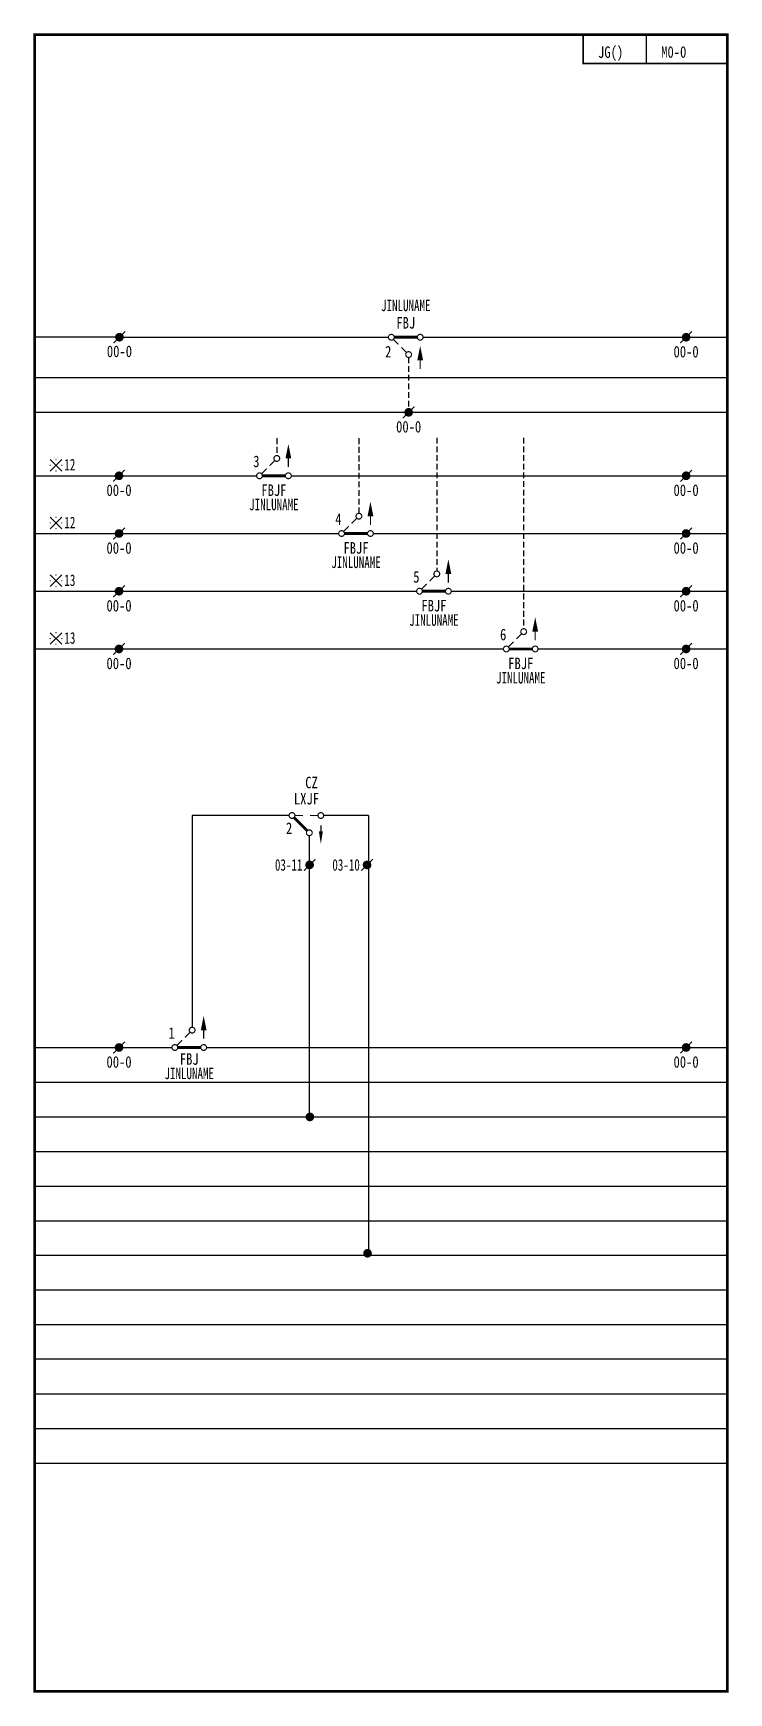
# Model space of a CAD drawing. Header units: millimetres. Extents: x 0 to 120, y 0 to 287.
import ezdxf
from ezdxf.enums import TextEntityAlignment as Align

# ---------------------------------------------------------------- set-up
doc = ezdxf.new("R2010")
doc.units = ezdxf.units.MM
doc.linetypes.add('DASHEDX2', pattern=[1.5, 1, -0.5])
doc.layers.add('define', color=7, linetype='Continuous')
doc.layers.add('tie', color=7, linetype='Continuous')

# ---------------------------------------------------------------- blocks, each defined once
blk = doc.blocks.new('conti_2')
for points in [[(-0.95, 0, 0.1, 0.1, 1), (-1.05, 0, 0.1, 0.1, 1)], [(0.05, 1, 0.1, 0.1, 1), (-0.05, 1, 0.1, 0.1, 1)], [(1.05, 0, 0.1, 0.1, 1), (0.95, 0, 0.1, 0.1, 1)], [(0.05, -1, 0.1, 0.1, 1), (-0.05, -1, 0.1, 0.1, 1)]]:
    blk.add_lwpolyline(points, format="xyseb", close=True)
for points in [[(-1, -1), (1, 1)], [(1, -1), (-1, 1)]]:
    blk.add_lwpolyline(points)
blk.add_attdef('1', text='', height=2).set_placement((2.27, 0.09), align=Align.MIDDLE)

msp = doc.modelspace()

# ---------------------------------------------------------------- linework, layer by layer
at = {"color": 7}
for p, q in [((106, 282), (106, 287)), ((14.79, 234.58), (0, 234.58)), ((14.79, 234.58), (61.29, 234.58)), ((67.29, 234.58), (113.79, 234.58)), ((113.79, 234.58), (120, 234.58)), ((0, 227.58), (120, 227.58)), ((0, 221.58), (120, 221.58)), ((0, 210.58), (14.79, 210.58)), ((14.79, 210.58), (38.45, 210.58)), ((44.45, 210.58), (113.79, 210.58)), ((113.79, 210.58), (120, 210.58)), ((0, 200.58), (14.79, 200.58)), ((14.79, 200.58), (52.67, 200.58)), ((58.67, 200.58), (113.79, 200.58)), ((113.79, 200.58), (120, 200.58)), ((0, 190.58), (14.79, 190.58)), ((14.79, 190.58), (66.17, 190.58)), ((72.17, 190.58), (113.79, 190.58)), ((113.79, 190.58), (120, 190.58)), ((0, 180.58), (14.79, 180.58)), ((14.79, 180.58), (81.21, 180.58)), ((87.21, 180.58), (113.79, 180.58)), ((113.79, 180.58), (120, 180.58)), ((27.28, 151.73), (27.28, 115.04)), ((44.08, 151.73), (27.28, 151.73)), ((57.81, 151.73), (50.08, 151.73)), ((57.81, 151.73), (57.81, 75.54)), ((47.58, 148.23), (47.58, 99.54)), ((0, 111.54), (23.63, 111.54)), ((29.78, 111.54), (120, 111.54)), ((0, 105.54), (120, 105.54))]:
    msp.add_line(p, q, dxfattribs=at)
at = {"color": 7, "linetype": 'DASHEDX2'}
for p, q in [((64.79, 231.08), (64.79, 221.58)), ((41.95, 217.08), (41.95, 214.08)), ((56.17, 217.08), (56.17, 204.08)), ((69.67, 217.16), (69.67, 194.08)), ((84.71, 217.16), (84.71, 184.08))]:
    msp.add_line(p, q, dxfattribs=at)
at = {"color": 1}
for p, q in [((0, 99.54), (120, 99.54)), ((0, 93.54), (120, 93.54)), ((0, 87.54), (120, 87.54)), ((0, 81.54), (120, 81.54))]:
    msp.add_line(p, q, dxfattribs=at)
at = {"color": 2}
for p, q in [((0, 75.54), (120, 75.54)), ((0, 69.54), (120, 69.54)), ((0, 63.54), (120, 63.54))]:
    msp.add_line(p, q, dxfattribs=at)
at = {"color": 3}
for p, q in [((120, 57.54), (0, 57.54)), ((0, 51.54), (120, 51.54))]:
    msp.add_line(p, q, dxfattribs=at)
at = {"color": 5}
for p, q in [((0, 45.54), (120, 45.54)), ((0, 39.54), (120, 39.54))]:
    msp.add_line(p, q, dxfattribs=at)
at = {"color": 7, "linetype": 'Continuous', "const_width": 0.5}
msp.add_lwpolyline([(0, 287), (120, 287), (120, 0), (0, 0)], close=True, dxfattribs=at)
at = {"const_width": 0.3}
msp.add_lwpolyline([(95, 287), (120, 287), (120, 282)], dxfattribs=at)
at = {"color": 7}
for points, const_width in [([(95, 287), (120, 287), (120, 282)], 0.3), ([(95, 287), (95, 282), (120, 282)], 0.3), ([(13.69, 233.58), (15.69, 235.58)], 0.2), ([(63.04, 233.33), (62.1, 234.27)], 0.2), ([(66.29, 234.58), (62.29, 234.58)], 0.5), ([(64.47, 231.9), (63.54, 232.83)], 0.2), ([(111.85, 233.58), (113.85, 235.58)], 0.2), ([(66.79, 230.58), (66.79, 229.08)], 0.2), ([(63.79, 220.58), (65.79, 222.58)], 0.2), ([(40.7, 212.33), (41.65, 213.27)], 0.2), ([(43.95, 213.58), (43.95, 212.08)], 0.2), ([(13.62, 209.58), (15.62, 211.58)], 0.2), ([(39.27, 210.9), (40.2, 211.83)], 0.2), ([(43.45, 210.58), (39.45, 210.58)], 0.5), ([(111.85, 209.58), (113.85, 211.58)], 0.2), ([(13.62, 199.58), (15.62, 201.58)], 0.2), ([(53.49, 200.9), (54.42, 201.83)], 0.2), ([(54.92, 202.33), (55.86, 203.27)], 0.2), ([(58.17, 203.58), (58.17, 202.08)], 0.2), ([(111.85, 199.58), (113.85, 201.58)], 0.2), ([(57.67, 200.58), (53.67, 200.58)], 0.5), ([(68.42, 192.33), (69.36, 193.27)], 0.2), ([(71.67, 193.58), (71.67, 192.08)], 0.2), ([(13.62, 189.58), (15.62, 191.58)], 0.2), ([(66.99, 190.9), (67.92, 191.83)], 0.2), ([(71.17, 190.58), (67.17, 190.58)], 0.5), ([(111.85, 189.58), (113.85, 191.58)], 0.2), ([(13.62, 179.58), (15.62, 181.58)], 0.2), ([(82.03, 180.9), (82.96, 181.83)], 0.2), ([(83.46, 182.33), (84.4, 183.27)], 0.2), ([(86.71, 183.58), (86.71, 182.08)], 0.2), ([(111.85, 179.58), (113.85, 181.58)], 0.2), ([(86.21, 180.58), (82.21, 180.58)], 0.5), ([(44.93, 151.38), (47.22, 149.08)], 0.5), ([(46.48, 151.73), (45.08, 151.73)], 0.15), ([(49.08, 151.73), (47.68, 151.73)], 0.15), ([(46.64, 142.17), (48.64, 144.17)], 0.2), ([(56.58, 142.17), (58.58, 144.17)], 0.2), ([(13.62, 110.54), (15.62, 112.54)], 0.2), ([(24.6, 111.86), (25.53, 112.79)], 0.2), ([(26.03, 113.29), (26.97, 114.24)], 0.2), ([(29.28, 114.54), (29.28, 113.04)], 0.2), ([(111.85, 110.54), (113.85, 112.54)], 0.2), ([(28.78, 111.54), (24.78, 111.54)], 0.5)]:
    msp.add_lwpolyline(points, dxfattribs=dict(at, const_width=const_width))
for points, const_width in [([(14.31, 234.58, 1), (15.06, 234.58, 1)], 0.75), ([(112.48, 234.58, 1), (113.23, 234.58, 1)], 0.75), ([(64.41, 221.58, 1), (65.16, 221.58, 1)], 0.75), ([(14.24, 210.58, 1), (14.99, 210.58, 1)], 0.75), ([(112.48, 210.58, 1), (113.23, 210.58, 1)], 0.75), ([(14.24, 200.58, 1), (14.99, 200.58, 1)], 0.75), ([(112.48, 200.58, 1), (113.23, 200.58, 1)], 0.75), ([(14.24, 190.58, 1), (14.99, 190.58, 1)], 0.75), ([(112.48, 190.58, 1), (113.23, 190.58, 1)], 0.75), ([(14.24, 180.58, 1), (14.99, 180.58, 1)], 0.75), ([(112.48, 180.58, 1), (113.23, 180.58, 1)], 0.75), ([(45.08, 151.73, -1), (44.08, 151.73, -1)], 0.2), ([(50.08, 151.73, -1), (49.08, 151.73, -1)], 0.2), ([(48.08, 148.73, -1), (47.08, 148.73, -1)], 0.2), ([(47.26, 143.17, 1), (48.01, 143.17, 1)], 0.75), ([(57.21, 143.17, 1), (57.96, 143.17, 1)], 0.75), ([(14.24, 111.54, 1), (14.99, 111.54, 1)], 0.75), ([(112.48, 111.54, 1), (113.23, 111.54, 1)], 0.75)]:
    msp.add_lwpolyline(points, format="xyb", close=True, dxfattribs=dict(at, const_width=const_width))
at = {"color": 7, "const_width": 0.2}
for points in [[(61.79, 235.08, -1), (61.79, 234.08, -1), (61.79, 235.08)], [(66.79, 235.08, -1), (66.79, 234.08, -1), (66.79, 235.08)], [(64.79, 232.08, -1), (64.79, 231.08, -1), (64.79, 232.08)], [(41.95, 214.08, -1), (41.95, 213.08, -1), (41.95, 214.08)], [(38.95, 211.08, -1), (38.95, 210.08, -1), (38.95, 211.08)], [(43.95, 211.08, -1), (43.95, 210.08, -1), (43.95, 211.08)], [(56.17, 204.08, -1), (56.17, 203.08, -1), (56.17, 204.08)], [(53.17, 201.08, -1), (53.17, 200.08, -1), (53.17, 201.08)], [(58.17, 201.08, -1), (58.17, 200.08, -1), (58.17, 201.08)], [(69.67, 194.08, -1), (69.67, 193.08, -1), (69.67, 194.08)], [(66.67, 191.08, -1), (66.67, 190.08, -1), (66.67, 191.08)], [(71.67, 191.08, -1), (71.67, 190.08, -1), (71.67, 191.08)], [(84.71, 184.08, -1), (84.71, 183.08, -1), (84.71, 184.08)], [(81.71, 181.08, -1), (81.71, 180.08, -1), (81.71, 181.08)], [(86.71, 181.08, -1), (86.71, 180.08, -1), (86.71, 181.08)], [(27.28, 115.04, -1), (27.28, 114.04, -1), (27.28, 115.04)], [(24.28, 112.04, -1), (24.28, 111.04, -1), (24.28, 112.04)], [(29.28, 112.04, -1), (29.28, 111.04, -1), (29.28, 112.04)]]:
    msp.add_lwpolyline(points, format="xyb", dxfattribs=at)
at = {"color": 7}
msp.add_lwpolyline([(49.58, 150.01), (49.58, 149.01)], dxfattribs=at)
msp.add_lwpolyline([(49.58, 146.81, 0, 0.7, 0), (49.58, 149.01, 0.7, 0.7, 0)], format="xyseb", dxfattribs=at)
at = {"const_width": 0.75}
for points in [[(47.31, 99.51, 1), (48.06, 99.51, 1)], [(57.29, 75.89, 1), (58.04, 75.89, 1)]]:
    msp.add_lwpolyline(points, format="xyb", close=True, dxfattribs=at)
at = {"color": 7}
for points in [[(66.29, 230.58), (67.29, 230.58), (66.79, 233.08)], [(43.45, 213.58), (44.45, 213.58), (43.95, 216.08)], [(57.67, 203.58), (58.67, 203.58), (58.17, 206.08)], [(71.17, 193.58), (72.17, 193.58), (71.67, 196.08)], [(86.21, 183.58), (87.21, 183.58), (86.71, 186.08)], [(28.78, 114.54), (29.78, 114.54), (29.28, 117.04)]]:
    msp.add_solid(points, dxfattribs=at)

# ---------------------------------------------------------------- block references
at = {"layer": 'define', "color": 3}
ref = msp.add_blockref('conti_2', (3.7, 212.4), dxfattribs=at)
ref.add_attrib('1', '12', (5.15, 211.5), dxfattribs={"layer": '0', "height": 2, "width": 0.7})
ref = msp.add_blockref('conti_2', (3.7, 202.4), dxfattribs=at)
ref.add_attrib('1', '12', (5.15, 201.49), dxfattribs={"layer": '0', "height": 2, "width": 0.7})
ref = msp.add_blockref('conti_2', (3.7, 192.4), dxfattribs=at)
ref.add_attrib('1', '13', (5.15, 191.49), dxfattribs={"layer": '0', "height": 2, "width": 0.7})
ref = msp.add_blockref('conti_2', (3.7, 182.4), dxfattribs=at)
ref.add_attrib('1', '13', (5.15, 181.49), dxfattribs={"layer": '0', "height": 2, "width": 0.7})

# ---------------------------------------------------------------- texts
at = {"color": 3, "width": 0.8}
msp.add_text('JG()', height=2, dxfattribs=at).set_placement((97.6, 282.97))
at = {"color": 5, "width": 0.8}
msp.add_text('M0-0', height=2, dxfattribs=at).set_placement((108.54, 283))
at = {"color": 3, "width": 0.7}
for p in [(64.29, 240.08), (41.45, 205.58), (55.67, 195.58), (69.17, 185.58), (84.21, 175.58), (26.78, 107.04)]:
    msp.add_text('JINLUNAME', height=2, dxfattribs=at).set_placement(p, align=Align.MIDDLE)
at = {"color": 7, "width": 0.8}
for s, p in [('FBJ', (64.29, 236.08)), ('FBJF', (41.45, 207.08)), ('FBJF', (55.67, 197.08)), ('FBJF', (69.17, 187.08)), ('FBJF', (84.21, 177.08)), ('FBJ', (26.78, 108.54))]:
    msp.add_text(s, height=2, dxfattribs=at).set_placement(p, align=Align.CENTER)
for s, p in [('2', (61.79, 231.08)), ('3', (38.95, 212.08)), ('4', (53.17, 202.08)), ('5', (66.67, 192.08)), ('6', (81.71, 182.08)), ('1', (24.28, 113.04))]:
    msp.add_text(s, height=2, dxfattribs=at).set_placement(p, align=Align.RIGHT)
at = {"color": 3, "width": 0.8}
msp.add_text('CZ', height=2, dxfattribs=at).set_placement((49.06, 156.44), align=Align.RIGHT)
at = {"color": 7, "width": 0.8}
msp.add_text('LXJF', height=2, dxfattribs=at).set_placement((44.91, 153.65))
msp.add_text('2', height=2, dxfattribs=at).set_placement((44.08, 149.52), align=Align.MIDDLE)
at = {"layer": 'tie', "color": 3, "width": 0.8}
for p in [(14.69, 231.14), (112.85, 231.08), (64.79, 218.08), (14.62, 207.08), (112.85, 207.08), (14.62, 197.08), (112.85, 197.08), (14.62, 187.08), (112.85, 187.08), (14.62, 177.08), (112.85, 177.08), (14.62, 108.04), (112.85, 108.04)]:
    msp.add_text('00-0', height=2, dxfattribs=at).set_placement(p, align=Align.CENTER)
at = {"layer": 'tie', "color": 3, "width": 0.7}
for s, p in [('03-11', (46.39, 143.17)), ('03-10', (56.33, 143.17))]:
    msp.add_text(s, height=2, dxfattribs=at).set_placement(p, align=Align.MIDDLE_RIGHT)

doc.saveas('drawing.dxf')
